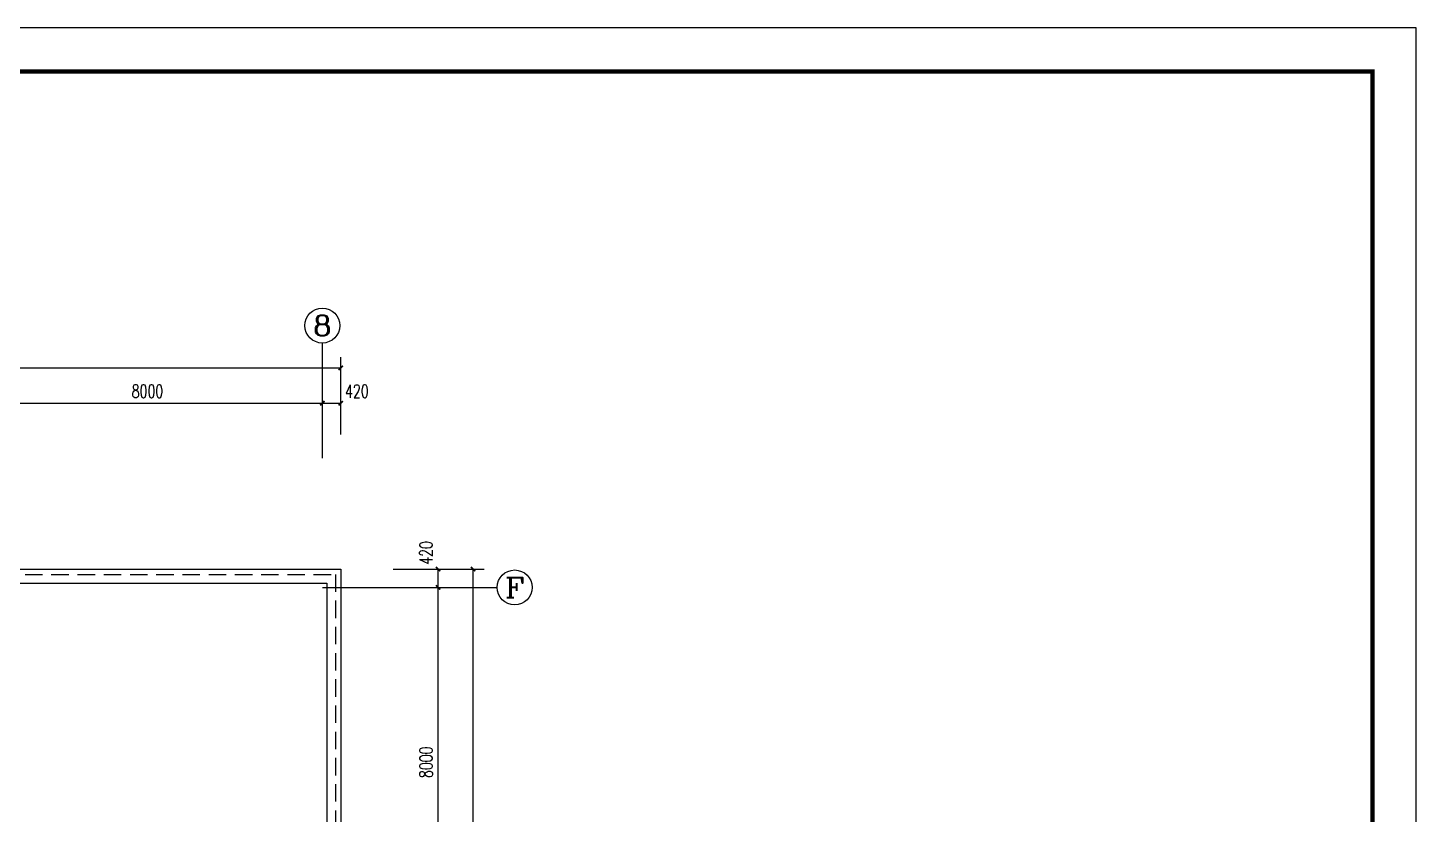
# Model space of a CAD drawing. Extents: x 1738143 to 1822243, y -608375 to -303375.
# Drawn here: x 1790479 to 1822243, y -321371 to -303375 of the extents above; entities that cross this region are included whole.
import ezdxf
from ezdxf.enums import TextEntityAlignment as Align

# ---------------------------------------------------------------- set-up
doc = ezdxf.new("R2010")
doc.units = 0
doc.header["$LTSCALE"] = 1000
doc.header["$MEASUREMENT"] = 0
doc.linetypes.add('_DASH', pattern=[0.6, 0.4, -0.2])
for name, color, linetype in [('AXIS', 3, 'Continuous'), ('PUB_DIM', 3, 'Continuous'), ('TK', 4, 'Continuous')]:
    doc.layers.add(name, color=color, linetype=linetype)
doc.styles.add('_TCH_AXIS', font='COMPLEX', dxfattribs={"bigfont": 'GBCBIG'})
doc.styles.add('_TCH_DIM_T3', font='SIMPLEX', dxfattribs={"width": 0.705882, "bigfont": 'GBCBIG'})
doc.styles.add('HZTXT1', font='romans.shx', dxfattribs={"width": 0.7, "bigfont": 'GBHZFS.SHX'})
doc.styles.get("Standard").update_dxf_attribs({"font": 'gbenor.shx', "bigfont": 'gbcbig.shx'})
doc.dimstyles.new('_TCH_ARCH&&100', dxfattribs={"dimtxt": 297.5, "dimasz": 100, "dimexe": 250, "dimexo": 300, "dimgap": 126.25, "dimtad": 1, "dimdec": 0, "dimzin": 0, "dimdsep": 46, "dimtxsty": '_TCH_DIM_T3', "dimblk": 'ARCHTICK', "dimcen": 0.09, "dimclrt": 7, "dimazin": 2, "dimtfac": 1, "dimtdec": 0, "dimtix": 1, "dimtmove": 2, "dimatfit": 3, "dimfxl": 30, "dimtolj": 1, "dimtzin": 0, "dimarcsym": 0})

# ---------------------------------------------------------------- blocks, each defined once
blk = doc.blocks.new('_ArchTick')
at = {"color": 0, "linetype": 'ByBlock', "const_width": 0.4}
blk.add_lwpolyline([(-0.5, -0.5), (0.5, 0.5)], dxfattribs=at)
blk = doc.blocks.new('*D397')
at = {"layer": 'Defpoints', "color": 0, "transparency": 16777216}
for p in [(1217, 320), (2549, 320), (1217, -100)]:
    blk.add_point(p, dxfattribs=at)
at = {"layer": 'PUB_DIM', "color": 0, "lineweight": -2, "transparency": 16777216}
for p, q in [((1517, 320), (2799, 320)), ((2549, -100), (2549, 320)), ((1517, -100), (2799, -100))]:
    blk.add_line(p, q, dxfattribs=at)
at = {"layer": 'PUB_DIM', "color": 0, "lineweight": -2, "transparency": 16777216, "xscale": 100, "yscale": 100, "zscale": 100}
for p, rotation in [((2549, 320), 90), ((2549, -100), 270)]:
    blk.add_blockref('_ArchTick', p, dxfattribs=dict(at, rotation=rotation))
at = {"layer": 'PUB_DIM', "color": 7, "transparency": 16777216, "insert": (2274, 690), "char_height": 297.5, "attachment_point": 5, "rotation": 90, "style": '_TCH_DIM_T3'}
blk.add_mtext('\\A1;420', dxfattribs=at)
blk = doc.blocks.new('*D398')
at = {"layer": 'Defpoints', "color": 0, "transparency": 16777216}
for p in [(1217, -100), (2549, -100), (1217, -8100)]:
    blk.add_point(p, dxfattribs=at)
at = {"layer": 'PUB_DIM', "color": 0, "lineweight": -2, "transparency": 16777216}
for p, q in [((1517, -100), (2799, -100)), ((2549, -8100), (2549, -100)), ((1517, -8100), (2799, -8100))]:
    blk.add_line(p, q, dxfattribs=at)
at = {"layer": 'PUB_DIM', "color": 0, "lineweight": -2, "transparency": 16777216, "xscale": 100, "yscale": 100, "zscale": 100}
for p, rotation in [((2549, -100), 90), ((2549, -8100), 270)]:
    blk.add_blockref('_ArchTick', p, dxfattribs=dict(at, rotation=rotation))
at = {"layer": 'PUB_DIM', "color": 7, "transparency": 16777216, "insert": (2274, -4100), "char_height": 297.5, "attachment_point": 5, "rotation": 90, "style": '_TCH_DIM_T3'}
blk.add_mtext('\\A1;8000', dxfattribs=at)
blk = doc.blocks.new('*D401')
at = {"layer": 'Defpoints', "color": 0, "transparency": 16777216}
for p in [(2176, 320), (3349, 320), (2176, -24100)]:
    blk.add_point(p, dxfattribs=at)
at = {"layer": 'PUB_DIM', "color": 0, "lineweight": -2, "transparency": 16777216}
for p, q in [((2476, 320), (3599, 320)), ((3349, -24100), (3349, 320)), ((2476, -24100), (3599, -24100))]:
    blk.add_line(p, q, dxfattribs=at)
at = {"layer": 'PUB_DIM', "color": 0, "lineweight": -2, "transparency": 16777216, "xscale": 100, "yscale": 100, "zscale": 100}
for p, rotation in [((3349, 320), 90), ((3349, -24100), 270)]:
    blk.add_blockref('_ArchTick', p, dxfattribs=dict(at, rotation=rotation))
at = {"layer": 'PUB_DIM', "color": 7, "transparency": 16777216, "insert": (3074, -11890), "char_height": 297.5, "attachment_point": 5, "rotation": 90, "style": '_TCH_DIM_T3'}
blk.add_mtext('\\A1;24420', dxfattribs=at)
blk = doc.blocks.new('*D409')
at = {"layer": 'Defpoints', "color": 0, "transparency": 16777216}
for p in [(320, 4923), (-40100, 3881), (320, 3881)]:
    blk.add_point(p, dxfattribs=at)
at = {"layer": 'PUB_DIM', "color": 0, "lineweight": -2, "transparency": 16777216}
for p, q in [((-40100, 4181), (-40100, 5173)), ((320, 4181), (320, 5173)), ((-40100, 4923), (320, 4923))]:
    blk.add_line(p, q, dxfattribs=at)
at = {"layer": 'PUB_DIM', "color": 0, "lineweight": -2, "transparency": 16777216, "xscale": 100, "yscale": 100, "zscale": 100, "rotation": 180}
blk.add_blockref('_ArchTick', (-40100, 4923), dxfattribs=at)
at = {"layer": 'PUB_DIM', "color": 0, "lineweight": -2, "transparency": 16777216, "xscale": 100, "yscale": 100, "zscale": 100}
blk.add_blockref('_ArchTick', (320, 4923), dxfattribs=at)
at = {"layer": 'PUB_DIM', "color": 7, "transparency": 16777216, "insert": (-19890, 5198), "char_height": 297.5, "attachment_point": 5, "style": '_TCH_DIM_T3'}
blk.add_mtext('\\A1;40420', dxfattribs=at)
blk = doc.blocks.new('*D420')
at = {"layer": 'Defpoints', "color": 0, "transparency": 16777216}
for p in [(-100, 4116), (-8100, 3099), (-100, 3099)]:
    blk.add_point(p, dxfattribs=at)
at = {"layer": 'PUB_DIM', "color": 0, "lineweight": -2, "transparency": 16777216}
for p, q in [((-8100, 3399), (-8100, 4366)), ((-100, 3399), (-100, 4366)), ((-8100, 4116), (-100, 4116))]:
    blk.add_line(p, q, dxfattribs=at)
at = {"layer": 'PUB_DIM', "color": 0, "lineweight": -2, "transparency": 16777216, "xscale": 100, "yscale": 100, "zscale": 100, "rotation": 180}
blk.add_blockref('_ArchTick', (-8100, 4116), dxfattribs=at)
at = {"layer": 'PUB_DIM', "color": 0, "lineweight": -2, "transparency": 16777216, "xscale": 100, "yscale": 100, "zscale": 100}
blk.add_blockref('_ArchTick', (-100, 4116), dxfattribs=at)
at = {"layer": 'PUB_DIM', "color": 7, "transparency": 16777216, "insert": (-4100, 4391), "char_height": 297.5, "attachment_point": 5, "style": '_TCH_DIM_T3'}
blk.add_mtext('\\A1;8000', dxfattribs=at)
blk = doc.blocks.new('*D421')
at = {"layer": 'Defpoints', "color": 0, "transparency": 16777216}
for p in [(320, 4116), (-100, 3099), (320, 3099)]:
    blk.add_point(p, dxfattribs=at)
at = {"layer": 'PUB_DIM', "color": 0, "lineweight": -2, "transparency": 16777216}
for p, q in [((-100, 3399), (-100, 4366)), ((320, 3399), (320, 4366)), ((-100, 4116), (320, 4116))]:
    blk.add_line(p, q, dxfattribs=at)
at = {"layer": 'PUB_DIM', "color": 0, "lineweight": -2, "transparency": 16777216, "xscale": 100, "yscale": 100, "zscale": 100, "rotation": 180}
blk.add_blockref('_ArchTick', (-100, 4116), dxfattribs=at)
at = {"layer": 'PUB_DIM', "color": 0, "lineweight": -2, "transparency": 16777216, "xscale": 100, "yscale": 100, "zscale": 100}
blk.add_blockref('_ArchTick', (320, 4116), dxfattribs=at)
at = {"layer": 'PUB_DIM', "color": 7, "transparency": 16777216, "insert": (690, 4391), "char_height": 297.5, "attachment_point": 5, "style": '_TCH_DIM_T3'}
blk.add_mtext('\\A1;420', dxfattribs=at)
blk = doc.blocks.new('*D494')
at = {"layer": 'Defpoints', "color": 0, "transparency": 16777216}
for p in [(1217, 320), (2549, 320), (1217, -100)]:
    blk.add_point(p, dxfattribs=at)
at = {"layer": 'PUB_DIM', "color": 0, "lineweight": -2, "transparency": 16777216}
for p, q in [((1517, 320), (2799, 320)), ((2549, -100), (2549, 320)), ((1517, -100), (2799, -100))]:
    blk.add_line(p, q, dxfattribs=at)
at = {"layer": 'PUB_DIM', "color": 0, "lineweight": -2, "transparency": 16777216, "xscale": 100, "yscale": 100, "zscale": 100}
for p, rotation in [((2549, 320), 90), ((2549, -100), 270)]:
    blk.add_blockref('_ArchTick', p, dxfattribs=dict(at, rotation=rotation))
at = {"layer": 'PUB_DIM', "color": 7, "transparency": 16777216, "insert": (2274, 690), "char_height": 297.5, "attachment_point": 5, "rotation": 90, "style": '_TCH_DIM_T3'}
blk.add_mtext('\\A1;420', dxfattribs=at)
blk = doc.blocks.new('*D495')
at = {"layer": 'Defpoints', "color": 0, "transparency": 16777216}
for p in [(1217, -100), (2549, -100), (1217, -8100)]:
    blk.add_point(p, dxfattribs=at)
at = {"layer": 'PUB_DIM', "color": 0, "lineweight": -2, "transparency": 16777216}
for p, q in [((1517, -100), (2799, -100)), ((2549, -8100), (2549, -100)), ((1517, -8100), (2799, -8100))]:
    blk.add_line(p, q, dxfattribs=at)
at = {"layer": 'PUB_DIM', "color": 0, "lineweight": -2, "transparency": 16777216, "xscale": 100, "yscale": 100, "zscale": 100}
for p, rotation in [((2549, -100), 90), ((2549, -8100), 270)]:
    blk.add_blockref('_ArchTick', p, dxfattribs=dict(at, rotation=rotation))
at = {"layer": 'PUB_DIM', "color": 7, "transparency": 16777216, "insert": (2274, -4100), "char_height": 297.5, "attachment_point": 5, "rotation": 90, "style": '_TCH_DIM_T3'}
blk.add_mtext('\\A1;8000', dxfattribs=at)
blk = doc.blocks.new('*D498')
at = {"layer": 'Defpoints', "color": 0, "transparency": 16777216}
for p in [(2176, 320), (3349, 320), (2176, -24100)]:
    blk.add_point(p, dxfattribs=at)
at = {"layer": 'PUB_DIM', "color": 0, "lineweight": -2, "transparency": 16777216}
for p, q in [((2476, 320), (3599, 320)), ((3349, -24100), (3349, 320)), ((2476, -24100), (3599, -24100))]:
    blk.add_line(p, q, dxfattribs=at)
at = {"layer": 'PUB_DIM', "color": 0, "lineweight": -2, "transparency": 16777216, "xscale": 100, "yscale": 100, "zscale": 100}
for p, rotation in [((3349, 320), 90), ((3349, -24100), 270)]:
    blk.add_blockref('_ArchTick', p, dxfattribs=dict(at, rotation=rotation))
at = {"layer": 'PUB_DIM', "color": 7, "transparency": 16777216, "insert": (3074, -11890), "char_height": 297.5, "attachment_point": 5, "rotation": 90, "style": '_TCH_DIM_T3'}
blk.add_mtext('\\A1;24420', dxfattribs=at)
blk = doc.blocks.new('*D506')
at = {"layer": 'Defpoints', "color": 0, "transparency": 16777216}
for p in [(320, 4923), (-40100, 3881), (320, 3881)]:
    blk.add_point(p, dxfattribs=at)
at = {"layer": 'PUB_DIM', "color": 0, "lineweight": -2, "transparency": 16777216}
for p, q in [((-40100, 4181), (-40100, 5173)), ((320, 4181), (320, 5173)), ((-40100, 4923), (320, 4923))]:
    blk.add_line(p, q, dxfattribs=at)
at = {"layer": 'PUB_DIM', "color": 0, "lineweight": -2, "transparency": 16777216, "xscale": 100, "yscale": 100, "zscale": 100, "rotation": 180}
blk.add_blockref('_ArchTick', (-40100, 4923), dxfattribs=at)
at = {"layer": 'PUB_DIM', "color": 0, "lineweight": -2, "transparency": 16777216, "xscale": 100, "yscale": 100, "zscale": 100}
blk.add_blockref('_ArchTick', (320, 4923), dxfattribs=at)
at = {"layer": 'PUB_DIM', "color": 7, "transparency": 16777216, "insert": (-19890, 5198), "char_height": 297.5, "attachment_point": 5, "style": '_TCH_DIM_T3'}
blk.add_mtext('\\A1;40420', dxfattribs=at)
blk = doc.blocks.new('*D517')
at = {"layer": 'Defpoints', "color": 0, "transparency": 16777216}
for p in [(-100, 4116), (-8100, 3099), (-100, 3099)]:
    blk.add_point(p, dxfattribs=at)
at = {"layer": 'PUB_DIM', "color": 0, "lineweight": -2, "transparency": 16777216}
for p, q in [((-8100, 3399), (-8100, 4366)), ((-100, 3399), (-100, 4366)), ((-8100, 4116), (-100, 4116))]:
    blk.add_line(p, q, dxfattribs=at)
at = {"layer": 'PUB_DIM', "color": 0, "lineweight": -2, "transparency": 16777216, "xscale": 100, "yscale": 100, "zscale": 100, "rotation": 180}
blk.add_blockref('_ArchTick', (-8100, 4116), dxfattribs=at)
at = {"layer": 'PUB_DIM', "color": 0, "lineweight": -2, "transparency": 16777216, "xscale": 100, "yscale": 100, "zscale": 100}
blk.add_blockref('_ArchTick', (-100, 4116), dxfattribs=at)
at = {"layer": 'PUB_DIM', "color": 7, "transparency": 16777216, "insert": (-4100, 4391), "char_height": 297.5, "attachment_point": 5, "style": '_TCH_DIM_T3'}
blk.add_mtext('\\A1;8000', dxfattribs=at)
blk = doc.blocks.new('*D518')
at = {"layer": 'Defpoints', "color": 0, "transparency": 16777216}
for p in [(320, 4116), (-100, 3099), (320, 3099)]:
    blk.add_point(p, dxfattribs=at)
at = {"layer": 'PUB_DIM', "color": 0, "lineweight": -2, "transparency": 16777216}
for p, q in [((-100, 3399), (-100, 4366)), ((320, 3399), (320, 4366)), ((-100, 4116), (320, 4116))]:
    blk.add_line(p, q, dxfattribs=at)
at = {"layer": 'PUB_DIM', "color": 0, "lineweight": -2, "transparency": 16777216, "xscale": 100, "yscale": 100, "zscale": 100, "rotation": 180}
blk.add_blockref('_ArchTick', (-100, 4116), dxfattribs=at)
at = {"layer": 'PUB_DIM', "color": 0, "lineweight": -2, "transparency": 16777216, "xscale": 100, "yscale": 100, "zscale": 100}
blk.add_blockref('_ArchTick', (320, 4116), dxfattribs=at)
at = {"layer": 'PUB_DIM', "color": 7, "transparency": 16777216, "insert": (690, 4391), "char_height": 297.5, "attachment_point": 5, "style": '_TCH_DIM_T3'}
blk.add_mtext('\\A1;420', dxfattribs=at)
blk = doc.blocks.new('*U633')
at = {"color": 3}
blk.add_lwpolyline([(-84100, 0), (0, 0), (0, 59400), (-84100, 59400)], close=True, dxfattribs=at)
at = {"color": 3, "const_width": 100}
blk.add_lwpolyline([(-81600, 1000), (-1000, 1000), (-1000, 58400), (-81600, 58400)], close=True, dxfattribs=at)
at = {"layer": 'TK', "color": 4, "style": 'HZTXT1'}
for tag, height, width, p in [('项目负责1', 400, 0.6, (-4500, 19196)), ('项目负责2', 400, 0.6, (-4500, 18296)), ('专责', 400, 0.6, (-4500, 17396)), ('审定', 400, 0.6, (-4500, 16496)), ('审核', 400, 0.6, (-4500, 15596)), ('校对', 400, 0.6, (-4500, 14696)), ('设计', 400, 0.6, (-4500, 13796)), ('绘图', 400, 0.6, (-4500, 12896)), ('建设单位', 450, 0.6, (-4500, 11050)), ('工号', 400, 0.5, (-5501, 3507)), ('版次', 400, 0.7, (-2138, 3498)), ('阶段', 400, 0.7, (-2138, 2498)), ('比例', 400, 0.7, (-5491, 1513)), ('日期', 400, 0.7, (-2138, 1498))]:
    blk.add_attdef(tag, text='', height=height, dxfattribs=dict(at, width=width)).set_placement(p, align=Align.MIDDLE)
at = {"layer": 'TK', "color": 1, "lineweight": -3, "style": 'HZTXT1', "width": 0.6}
blk.add_attdef('工程名称', text='', height=450, dxfattribs=at).set_placement((-4500, 9050), align=Align.MIDDLE)
at = {"layer": 'TK', "color": 4, "lineweight": -3, "style": 'HZTXT1', "width": 0.6}
blk.add_attdef('子项名称', text='', height=450, dxfattribs=at).set_placement((-4500, 7050), align=Align.MIDDLE)
at = {"layer": 'TK', "color": 1, "lineweight": -3, "width": 0.6, "flags": 104}
blk.add_attdef('图名', text='', height=400, dxfattribs=at).set_placement((-4558, 4958), align=Align.MIDDLE_CENTER)
at = {"layer": 'TK', "color": 1, "style": 'HZTXT1', "width": 0.7}
blk.add_attdef('图号', text='', height=400, dxfattribs=at).set_placement((-5491, 2513), align=Align.MIDDLE)
blk = doc.blocks.new('A$C78C81BEA')
for points in [[(320, 320), (320, -24520), (-40520, -24520), (-40520, 320)], [(0, 0), (0, -24200), (-40200, -24200), (-40200, 0)]]:
    blk.add_lwpolyline(points, close=True)
at = {"linetype": '_DASH'}
blk.add_lwpolyline([(-8100, 200), (200, 200), (200, -24400), (-40400, -24400), (-40400, 200), (-16100, 200)], dxfattribs=at)
at = {"layer": 'AXIS'}
for p, q in [((-100, 2857.3), (-100, 5493.1)), ((-100, -100), (3900, -100))]:
    blk.add_line(p, q, dxfattribs=at)
for centre in [(-100, 5893.1), (4300, -100)]:
    blk.add_circle(centre, 400, dxfattribs=at)
at = {"layer": 'AXIS', "color": 7, "style": '_TCH_AXIS'}
for s, width, p, p2 in [('8', 1.5, (-326.3, 5666.9), (126.3, 5666.9)), ('F', 1.3125, (4073.7, -326.3), (4526.3, -326.3))]:
    blk.add_text(s, height=452.5, dxfattribs=dict(at, width=width)).set_placement(p, p2, align=Align.FIT)
at = {"layer": 'PUB_DIM'}
for p1, p2, distance, picture, middle in [((-40100, 3880.6), (320, 3880.6), 1042.6, '*D409', (-19890, 5198.2)), ((-40100, 3880.6), (320, 3880.6), 1042.6, '*D506', (-19890, 5198.2)), ((-8100, 3099.3), (-100, 3099.3), 1017, '*D420', (-4100, 4391.3)), ((-8100, 3099.3), (-100, 3099.3), 1017, '*D517', (-4100, 4391.3)), ((2175.9, -24100), (2175.9, 320), -1172.6, '*D401', (3073.6, -11890)), ((2175.9, -24100), (2175.9, 320), -1172.6, '*D498', (3073.6, -11890)), ((1216.6, -8100), (1216.6, -100), -1332.2, '*D398', (2273.8, -4100)), ((1216.6, -8100), (1216.6, -100), -1332.2, '*D495', (2273.8, -4100))]:
    dim = blk.add_aligned_dim(p1=p1, p2=p2, distance=distance, dimstyle='_TCH_ARCH&&100', dxfattribs=at)
    dim.commit()
    dim.dimension.update_dxf_attribs({"geometry": picture, "text_midpoint": middle})
for base, p1, p2, angle, picture, middle in [((320, 4116.3), (-100, 3099.3), (320, 3099.3), 0, '*D421', (690, 4391.3)), ((320, 4116.3), (-100, 3099.3), (320, 3099.3), 0, '*D518', (690, 4391.3)), ((2548.8, 320), (1216.6, -100), (1216.6, 320), 90, '*D397', (2273.8, 690)), ((2548.8, 320), (1216.6, -100), (1216.6, 320), 90, '*D494', (2273.8, 690))]:
    dim = blk.add_linear_dim(base=base, p1=p1, p2=p2, angle=angle, dimstyle='_TCH_ARCH&&100', dxfattribs=at)
    dim.commit()
    dim.dimension.update_dxf_attribs({"geometry": picture, "text_midpoint": middle, "dimtype": 129})

msp = doc.modelspace()

# ---------------------------------------------------------------- block references
for name, p in [('*U633', (1822242.9, -362774.9)), ('A$C78C81BEA', (1797317.5, -316081.9))]:
    msp.add_blockref(name, p)

doc.saveas('drawing.dxf')
